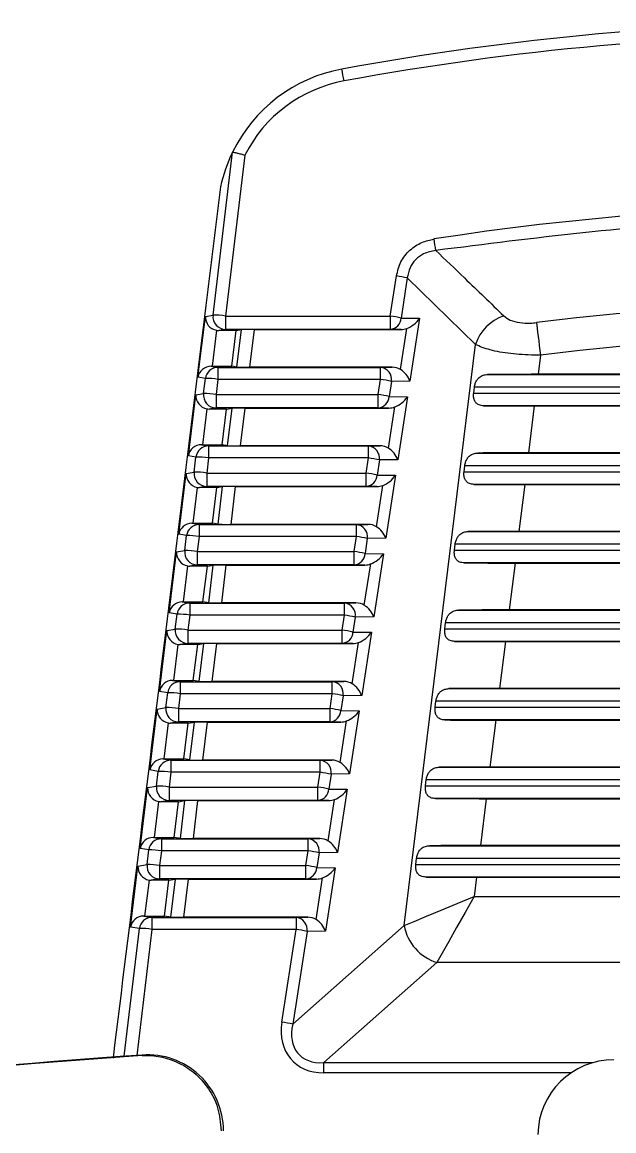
# Model space of a CAD drawing. Extents: x 7 to 135, y 1 to 99.
# Drawn here: x 56.537 to 57.004, y 49.5 to 50.375 of the extents above; entities that cross this region are included whole.
import ezdxf

# ---------------------------------------------------------------- set-up
doc = ezdxf.new("R2010")
doc.units = 0
doc.header["$MEASUREMENT"] = 0
doc.layers.add('OBJECT', color=7, linetype='CONTINUOUS')

msp = doc.modelspace()

# ---------------------------------------------------------------- linework, layer by layer
at = {"layer": 'OBJECT'}
for p, q in [((56.688, 50.14372), (56.70344, 50.2724)), ((56.71315, 50.27001), (56.69791, 50.14303)), ((56.70344, 50.2724), (56.70342, 50.27237)), ((56.82795, 50.14303), (56.83281, 50.17463)), ((56.8414, 50.17305), (56.83655, 50.14144)), ((56.89527, 50.12058), (56.8414, 50.17305)), ((56.67615, 50.09468), (56.68206, 50.14275)), ((56.68206, 50.14275), (56.688, 50.14372)), ((56.69791, 50.14303), (56.82795, 50.14303)), ((56.69791, 50.14303), (56.69791, 50.1325)), ((56.82795, 50.14303), (56.82795, 50.1325)), ((56.83655, 50.14144), (56.85108, 50.14123)), ((56.85108, 50.14123), (56.84347, 50.09164)), ((56.69791, 50.1325), (56.6925, 50.13162)), ((56.82795, 50.1325), (56.69791, 50.1325)), ((56.83642, 50.13237), (56.82795, 50.1325)), ((56.83603, 50.10076), (56.84101, 50.13319)), ((56.69077, 50.13177), (56.68728, 50.10337)), ((56.70638, 50.13162), (56.6925, 50.13162)), ((56.70291, 50.10337), (56.70638, 50.13162)), ((56.70638, 50.13162), (56.7105, 50.13229)), ((56.70694, 50.10269), (56.7105, 50.13229)), ((56.7205, 50.13237), (56.71693, 50.10261)), ((56.7205, 50.13237), (56.83642, 50.13237)), ((56.83895, 49.66183), (56.89527, 50.12058)), ((56.94658, 50.11204), (56.94473, 50.097)), ((56.68658, 50.10337), (56.69191, 50.10247)), ((56.68728, 50.10337), (56.70291, 50.10337)), ((56.69191, 50.10247), (56.69191, 50.093)), ((56.69191, 50.10247), (56.82028, 50.10247)), ((56.70694, 50.10269), (56.70291, 50.10337)), ((56.82939, 50.10261), (56.71693, 50.10261)), ((56.82028, 50.10247), (56.82939, 50.10261)), ((56.82028, 50.093), (56.82028, 50.10247)), ((56.682, 50.09369), (56.67615, 50.09468)), ((56.68056, 50.08175), (56.682, 50.09369)), ((56.69191, 50.093), (56.69048, 50.08106)), ((56.82028, 50.093), (56.69191, 50.093)), ((56.81844, 50.08106), (56.82028, 50.093)), ((56.82887, 50.09142), (56.82704, 50.07947)), ((56.84347, 50.09164), (56.82887, 50.09142)), ((56.90463, 50.09687), (57.48808, 50.09687)), ((57.44798, 50.097), (56.94473, 50.097)), ((56.66854, 50.03268), (56.67444, 50.08075)), ((56.67444, 50.08075), (56.68056, 50.08175)), ((56.69048, 50.08106), (56.69048, 50.07053)), ((56.69048, 50.08106), (56.81844, 50.08106)), ((56.81844, 50.07053), (56.81844, 50.08106)), ((56.8938, 50.08213), (56.89439, 50.08687)), ((56.8938, 50.08213), (57.49891, 50.08213)), ((57.49832, 50.08687), (56.89439, 50.08687)), ((56.82651, 50.03873), (56.83149, 50.07122)), ((56.82704, 50.07947), (56.84157, 50.07925)), ((56.84157, 50.07925), (56.83395, 50.02961)), ((57.49112, 50.07213), (56.90159, 50.07213)), ((56.94166, 50.072), (56.93712, 50.035)), ((56.94166, 50.072), (57.45105, 50.072)), ((56.68316, 50.06977), (56.67967, 50.04137)), ((56.69048, 50.07053), (56.68489, 50.06962)), ((56.69876, 50.06962), (56.68489, 50.06962)), ((56.81844, 50.07053), (56.69048, 50.07053)), ((56.6953, 50.04137), (56.69876, 50.06962)), ((56.69876, 50.06962), (56.70306, 50.07032)), ((56.6995, 50.04066), (56.70306, 50.07032)), ((56.71306, 50.0704), (56.70949, 50.04058)), ((56.71306, 50.0704), (56.8269, 50.0704)), ((56.8269, 50.0704), (56.81844, 50.07053)), ((56.67896, 50.04137), (56.68447, 50.04044)), ((56.67967, 50.04137), (56.6953, 50.04137)), ((56.68447, 50.04044), (56.68447, 50.03097)), ((56.68447, 50.04044), (56.81075, 50.04044)), ((56.6995, 50.04066), (56.6953, 50.04137)), ((56.81987, 50.04058), (56.70949, 50.04058)), ((56.81075, 50.04044), (56.81987, 50.04058)), ((56.81075, 50.03097), (56.81075, 50.04044)), ((56.67455, 50.03166), (56.66854, 50.03268)), ((56.67313, 50.01977), (56.67455, 50.03166)), ((56.68447, 50.03097), (56.68304, 50.01908)), ((56.81075, 50.03097), (56.68447, 50.03097)), ((56.80893, 50.01908), (56.81075, 50.03097)), ((56.81935, 50.02939), (56.81752, 50.0175)), ((56.83395, 50.02961), (56.81935, 50.02939)), ((56.89702, 50.03487), (57.49569, 50.03487)), ((57.45559, 50.035), (56.93712, 50.035)), ((56.66093, 49.97068), (56.66683, 50.01875)), ((56.66683, 50.01875), (56.67313, 50.01977)), ((56.68304, 50.01908), (56.68304, 50.00856)), ((56.68304, 50.01908), (56.80893, 50.01908)), ((56.80893, 50.00856), (56.80893, 50.01908)), ((56.88619, 50.02013), (56.88677, 50.02487)), ((56.88619, 50.02013), (57.50652, 50.02013)), ((57.50594, 50.02487), (56.88677, 50.02487)), ((56.81752, 50.0175), (56.83205, 50.01728)), ((56.83205, 50.01728), (56.82442, 49.96758)), ((57.49873, 50.01013), (56.89398, 50.01013)), ((56.93405, 50.01), (56.92951, 49.973)), ((56.93405, 50.01), (57.45866, 50.01)), ((56.67554, 50.00777), (56.67206, 49.97937)), ((56.68304, 50.00856), (56.67728, 50.00762)), ((56.69115, 50.00762), (56.67728, 50.00762)), ((56.80893, 50.00856), (56.68304, 50.00856)), ((56.68768, 49.97937), (56.69115, 50.00762)), ((56.69115, 50.00762), (56.69562, 50.00835)), ((56.69206, 49.97863), (56.69562, 50.00835)), ((56.70563, 50.00843), (56.70204, 49.97855)), ((56.70563, 50.00843), (56.81739, 50.00843)), ((56.81739, 50.00843), (56.80893, 50.00856)), ((56.81699, 49.9767), (56.82198, 50.00924)), ((56.67135, 49.97937), (56.67702, 49.97842)), ((56.67206, 49.97937), (56.68768, 49.97937)), ((56.67702, 49.97842), (56.67702, 49.96894)), ((56.67702, 49.97842), (56.80123, 49.97842)), ((56.69206, 49.97863), (56.68768, 49.97937)), ((56.81035, 49.97855), (56.70204, 49.97855)), ((56.80123, 49.97842), (56.81035, 49.97855)), ((56.80123, 49.96894), (56.80123, 49.97842)), ((56.66711, 49.96963), (56.66093, 49.97068)), ((56.66569, 49.9578), (56.66711, 49.96963)), ((56.67702, 49.96894), (56.6756, 49.95711)), ((56.80123, 49.96894), (56.67702, 49.96894)), ((56.79942, 49.95711), (56.80123, 49.96894)), ((56.80983, 49.96736), (56.80801, 49.95553)), ((56.82442, 49.96758), (56.80983, 49.96736)), ((56.88941, 49.97287), (57.50331, 49.97287)), ((57.46321, 49.973), (56.92951, 49.973)), ((56.65922, 49.95675), (56.66569, 49.9578)), ((56.87858, 49.95813), (56.87916, 49.96287)), ((56.87858, 49.95813), (57.51413, 49.95813)), ((57.51355, 49.96287), (56.87916, 49.96287)), ((56.65331, 49.90868), (56.65922, 49.95675)), ((56.6756, 49.95711), (56.6756, 49.94659)), ((56.6756, 49.95711), (56.79942, 49.95711)), ((56.79942, 49.94659), (56.79942, 49.95711)), ((56.80801, 49.95553), (56.82254, 49.95531)), ((56.82254, 49.95531), (56.8149, 49.90555)), ((56.66793, 49.94578), (56.66444, 49.91737)), ((56.6756, 49.94659), (56.66966, 49.94562)), ((56.68354, 49.94562), (56.66966, 49.94562)), ((56.79942, 49.94659), (56.6756, 49.94659)), ((56.68007, 49.91737), (56.68354, 49.94562)), ((56.68354, 49.94562), (56.68819, 49.94638)), ((56.68461, 49.91661), (56.68819, 49.94638)), ((56.69819, 49.94646), (56.6946, 49.91652)), ((56.69819, 49.94646), (56.80788, 49.94646)), ((56.80788, 49.94646), (56.79942, 49.94659)), ((56.80746, 49.91467), (56.81247, 49.94727)), ((57.50634, 49.94813), (56.88637, 49.94813)), ((56.92644, 49.948), (56.92189, 49.911)), ((56.92644, 49.948), (57.46628, 49.948)), ((56.66374, 49.91737), (56.66958, 49.91639)), ((56.66444, 49.91737), (56.68007, 49.91737)), ((56.66958, 49.91639), (56.66958, 49.90692)), ((56.66958, 49.91639), (56.79171, 49.91639)), ((56.68461, 49.91661), (56.68007, 49.91737)), ((56.80083, 49.91652), (56.6946, 49.91652)), ((56.79171, 49.91639), (56.80083, 49.91652)), ((56.79171, 49.90692), (56.79171, 49.91639)), ((56.65967, 49.90761), (56.65331, 49.90868)), ((56.65826, 49.89583), (56.65967, 49.90761)), ((56.66958, 49.90692), (56.66817, 49.89514)), ((56.79171, 49.90692), (56.66958, 49.90692)), ((56.7899, 49.89514), (56.79171, 49.90692)), ((56.80031, 49.90533), (56.7985, 49.89356)), ((56.8149, 49.90555), (56.80031, 49.90533)), ((56.88179, 49.91087), (57.51092, 49.91087)), ((57.47082, 49.911), (56.92189, 49.911)), ((56.87097, 49.89613), (56.87155, 49.90087)), ((56.87097, 49.89613), (57.52174, 49.89613)), ((57.52116, 49.90087), (56.87155, 49.90087)), ((56.6457, 49.84668), (56.65161, 49.89475)), ((56.65161, 49.89475), (56.65826, 49.89583)), ((56.66817, 49.89514), (56.66817, 49.88461)), ((56.66817, 49.89514), (56.7899, 49.89514)), ((56.7899, 49.88461), (56.7899, 49.89514)), ((56.7985, 49.89356), (56.81303, 49.89334)), ((56.81303, 49.89334), (56.80538, 49.84352)), ((56.66032, 49.88378), (56.65683, 49.85537)), ((56.66817, 49.88461), (56.66205, 49.88362)), ((56.67593, 49.88362), (56.66205, 49.88362)), ((56.7899, 49.88461), (56.66817, 49.88461)), ((56.67246, 49.85537), (56.67593, 49.88362)), ((56.67593, 49.88362), (56.68075, 49.88441)), ((56.67717, 49.85458), (56.68075, 49.88441)), ((56.69076, 49.88449), (56.68716, 49.8545)), ((56.69076, 49.88449), (56.79837, 49.88449)), ((56.79837, 49.88449), (56.7899, 49.88461)), ((56.79794, 49.85265), (56.80296, 49.8853)), ((57.51396, 49.88613), (56.87876, 49.88613)), ((56.91882, 49.886), (56.91428, 49.849)), ((56.91882, 49.886), (57.47389, 49.886)), ((56.65613, 49.85537), (56.66214, 49.85436)), ((56.65683, 49.85537), (56.67246, 49.85537)), ((56.66214, 49.85436), (56.66214, 49.84489)), ((56.66214, 49.85436), (56.78219, 49.85436)), ((56.67717, 49.85458), (56.67246, 49.85537)), ((56.79131, 49.8545), (56.68716, 49.8545)), ((56.78219, 49.85436), (56.79131, 49.8545)), ((56.78219, 49.84489), (56.78219, 49.85436)), ((56.65223, 49.84558), (56.6457, 49.84668)), ((56.65082, 49.83386), (56.65223, 49.84558)), ((56.66214, 49.84489), (56.66073, 49.83317)), ((56.78219, 49.84489), (56.66214, 49.84489)), ((56.78039, 49.83317), (56.78219, 49.84489)), ((56.87418, 49.84887), (57.51853, 49.84887)), ((57.47843, 49.849), (56.91428, 49.849)), ((56.79079, 49.8433), (56.78899, 49.83159)), ((56.80538, 49.84352), (56.79079, 49.8433)), ((56.86335, 49.83413), (56.86394, 49.83887)), ((57.52877, 49.83887), (56.86394, 49.83887)), ((56.63809, 49.78468), (56.64399, 49.83275)), ((56.64399, 49.83275), (56.65082, 49.83386)), ((56.66073, 49.83317), (56.66073, 49.82264)), ((56.66073, 49.83317), (56.78039, 49.83317)), ((56.78039, 49.82264), (56.78039, 49.83317)), ((56.78899, 49.83159), (56.80352, 49.83137)), ((56.80352, 49.83137), (56.79586, 49.78149)), ((56.86335, 49.83413), (57.52936, 49.83413)), ((56.65271, 49.82178), (56.64922, 49.79337)), ((56.66073, 49.82264), (56.65444, 49.82162)), ((56.66831, 49.82162), (56.65444, 49.82162)), ((56.78039, 49.82264), (56.66073, 49.82264)), ((56.66485, 49.79337), (56.66831, 49.82162)), ((56.66831, 49.82162), (56.67331, 49.82243)), ((56.66973, 49.79255), (56.67331, 49.82243)), ((56.68332, 49.82252), (56.67971, 49.79247)), ((56.68332, 49.82252), (56.78885, 49.82252)), ((56.78885, 49.82252), (56.78039, 49.82264)), ((56.78842, 49.79062), (56.79344, 49.82333)), ((57.52157, 49.82413), (56.87114, 49.82413)), ((56.91121, 49.824), (56.90667, 49.787)), ((56.91121, 49.824), (57.4815, 49.824)), ((56.64851, 49.79337), (56.65469, 49.79233)), ((56.64922, 49.79337), (56.66485, 49.79337)), ((56.65469, 49.79233), (56.65469, 49.78286)), ((56.65469, 49.79233), (56.77267, 49.79233)), ((56.66973, 49.79255), (56.66485, 49.79337)), ((56.78178, 49.79247), (56.67971, 49.79247)), ((56.77267, 49.79233), (56.78178, 49.79247)), ((56.77267, 49.78286), (56.77267, 49.79233)), ((56.64478, 49.78355), (56.63809, 49.78468)), ((56.64338, 49.77189), (56.64478, 49.78355)), ((56.65469, 49.78286), (56.65329, 49.7712)), ((56.77267, 49.78286), (56.65469, 49.78286)), ((56.77088, 49.7712), (56.77267, 49.78286)), ((56.86657, 49.78687), (57.52614, 49.78687)), ((57.48604, 49.787), (56.90667, 49.787)), ((56.78126, 49.78128), (56.77947, 49.76962)), ((56.79586, 49.78149), (56.78126, 49.78128)), ((56.85574, 49.77213), (56.85632, 49.77687)), ((57.53639, 49.77687), (56.85632, 49.77687)), ((56.63048, 49.72268), (56.63638, 49.77075)), ((56.63638, 49.77075), (56.64338, 49.77189)), ((56.65329, 49.7712), (56.65329, 49.76067)), ((56.65329, 49.7712), (56.77088, 49.7712)), ((56.77088, 49.76067), (56.77088, 49.7712)), ((56.77947, 49.76962), (56.794, 49.7694)), ((56.794, 49.7694), (56.78634, 49.71947)), ((56.85574, 49.77213), (57.53697, 49.77213)), ((56.64509, 49.75978), (56.64161, 49.73137)), ((56.65329, 49.76067), (56.64683, 49.75962)), ((56.6607, 49.75962), (56.64683, 49.75962)), ((56.77088, 49.76067), (56.65329, 49.76067)), ((56.65723, 49.73137), (56.6607, 49.75962)), ((56.6607, 49.75962), (56.66588, 49.76046)), ((56.66228, 49.73052), (56.66588, 49.76046)), ((56.67588, 49.76054), (56.67227, 49.73044)), ((56.67588, 49.76054), (56.77934, 49.76054)), ((56.77934, 49.76054), (56.77088, 49.76067)), ((56.7789, 49.72859), (56.78393, 49.76136)), ((57.52918, 49.76213), (56.86353, 49.76213)), ((56.9036, 49.762), (56.89905, 49.725)), ((56.9036, 49.762), (57.48911, 49.762)), ((56.6409, 49.73137), (56.64725, 49.7303)), ((56.64161, 49.73137), (56.65723, 49.73137)), ((56.64725, 49.7303), (56.64725, 49.72083)), ((56.64725, 49.7303), (56.76315, 49.7303)), ((56.66228, 49.73052), (56.65723, 49.73137)), ((56.77226, 49.73044), (56.67227, 49.73044)), ((56.76315, 49.7303), (56.77226, 49.73044)), ((56.76315, 49.72083), (56.76315, 49.7303)), ((56.63734, 49.72152), (56.63048, 49.72268)), ((56.63595, 49.70992), (56.63734, 49.72152)), ((56.85895, 49.72487), (57.53376, 49.72487)), ((57.49366, 49.725), (56.89905, 49.725)), ((56.64725, 49.72083), (56.64586, 49.70923)), ((56.76315, 49.72083), (56.64725, 49.72083)), ((56.76137, 49.70923), (56.76315, 49.72083)), ((56.77174, 49.71925), (56.76996, 49.70764)), ((56.78634, 49.71947), (56.77174, 49.71925)), ((56.84813, 49.71013), (56.84871, 49.71487)), ((57.544, 49.71487), (56.84871, 49.71487)), ((56.62286, 49.66068), (56.62877, 49.70875)), ((56.62877, 49.70875), (56.63595, 49.70992)), ((56.64586, 49.70923), (56.64586, 49.6987)), ((56.64586, 49.70923), (56.76137, 49.70923)), ((56.76137, 49.6987), (56.76137, 49.70923)), ((56.76996, 49.70764), (56.78449, 49.70743)), ((56.78449, 49.70743), (56.77682, 49.65744)), ((56.84813, 49.71013), (57.54458, 49.71013)), ((56.63748, 49.69777), (56.63399, 49.66937)), ((56.64586, 49.6987), (56.63921, 49.69762)), ((56.65309, 49.69762), (56.63921, 49.69762)), ((56.76137, 49.6987), (56.64586, 49.6987)), ((56.64962, 49.66937), (56.65309, 49.69762)), ((56.65309, 49.69762), (56.65844, 49.69849)), ((56.65484, 49.66849), (56.65844, 49.69849)), ((56.66845, 49.69857), (56.66483, 49.66841)), ((56.66845, 49.69857), (56.76983, 49.69857)), ((56.76983, 49.69857), (56.76137, 49.6987)), ((56.76938, 49.66656), (56.77442, 49.69939)), ((57.53679, 49.70013), (56.85592, 49.70013)), ((56.89599, 49.7), (56.8941, 49.68464)), ((56.89599, 49.7), (57.49673, 49.7)), ((56.8941, 49.68464), (57.49861, 49.68464)), ((56.63329, 49.66937), (56.63981, 49.66827)), ((56.63399, 49.66937), (56.64962, 49.66937)), ((56.65484, 49.66849), (56.64962, 49.66937)), ((56.6299, 49.65949), (56.62286, 49.66068)), ((56.63981, 49.66827), (56.75363, 49.66827)), ((56.63981, 49.66827), (56.63981, 49.6588)), ((56.76274, 49.66841), (56.66483, 49.66841)), ((56.75098, 49.584), (56.83895, 49.66183)), ((56.75363, 49.66827), (56.76274, 49.66841)), ((56.75363, 49.66827), (56.75363, 49.6588)), ((56.61779, 49.55861), (56.6299, 49.65949)), ((56.63981, 49.6588), (56.62787, 49.55934)), ((56.75363, 49.6588), (56.63981, 49.6588)), ((56.74239, 49.58558), (56.75363, 49.6588)), ((56.76222, 49.65722), (56.75098, 49.584)), ((56.77682, 49.65744), (56.76222, 49.65722)), ((56.86473, 49.63268), (56.77539, 49.55363)), ((57.52798, 49.63268), (56.86473, 49.63268)), ((56.63207, 49.55926), (56.63204, 49.55963)), ((56.77539, 49.5455), (56.77539, 49.55363)), ((56.77539, 49.55363), (56.98805, 49.55363)), ((56.97065, 49.5455), (56.77539, 49.5455))]:
    msp.add_line(p, q, dxfattribs=at)
at = {"layer": 'OBJECT', "flags": 128}
for points in [[(56.94334, 50.13782), (56.94361, 50.13566), (56.94393, 50.13309), (56.9443, 50.13016), (56.94471, 50.12692), (56.94515, 50.12343), (56.94561, 50.11974), (56.94609, 50.11593), (56.94658, 50.11204)], [(56.83895, 49.66183), (56.84677, 49.66506), (56.85667, 49.66915), (56.8682, 49.67392), (56.88086, 49.67916), (56.8941, 49.68464)], [(56.8941, 49.68464), (56.88705, 49.67216), (56.88031, 49.66024), (56.87417, 49.64937), (56.8689, 49.64005), (56.86473, 49.63268)]]:
    msp.add_lwpolyline(points, dxfattribs=at)
at = {"layer": 'OBJECT'}
for centre, radius, start, end in [((57.19636, 48.125), 2.25, 79.58626, 100.41374), ((57.19636, 48.12553), 2.24, 79.58626, 100.41374), ((56.81135, 50.21991), 0.12, 100.41374, 154.07816), ((56.5514, 50.28684), 0.24368, 9.87463, 12.10422), ((56.81135, 50.22044), 0.11, 100.41374, 153.21373), ((56.81135, 50.21991), 0.12, 154.07816, 167.89295), ((56.12573, 50.08772), 0.74586, 8.25107, 8.95637), ((56.81663, 50.06265), 0.11314, 77.35268, 81.77998), ((57.19636, 48.125), 2.02866, 82.8353, 97.1647), ((56.69793, 50.1425), 0.01, 173.00956, 269.92463), ((56.68925, 50.09004), 0.05369, 80.7126, 91.33093), ((56.81167, 50.03048), 0.11372, 77.36408, 81.76894), ((56.82728, 50.14175), 0.00928, 274.18923, 358.08712), ((56.92942, 50.10918), 0.036, 109.32825, 161.53868), ((57.19636, 48.125), 2.00268, 82.8353, 97.1647), ((56.69192, 50.09248), 0.01, 90.06047, 173.02365), ((56.81939, 50.09291), 0.0096, 351.04394, 84.68824), ((56.68324, 50.04), 0.05371, 80.71111, 91.32566), ((56.8041, 49.98103), 0.11314, 77.35268, 81.77998), ((56.69049, 50.08053), 0.01, 173.01269, 269.91853), ((56.68181, 50.02805), 0.05371, 80.71111, 91.32566), ((56.80226, 49.96907), 0.11315, 77.35304, 81.77997), ((56.81776, 50.07978), 0.00928, 274.19718, 358.07918), ((56.68448, 50.03045), 0.01, 90.06548, 173.02243), ((56.80986, 50.03088), 0.0096, 351.04888, 84.6833), ((56.6758, 49.97797), 0.05371, 80.71111, 91.32566), ((56.79449, 49.91848), 0.11366, 77.3666, 81.77363), ((56.68305, 50.01856), 0.01, 173.00862, 269.9226), ((56.67436, 49.96599), 0.0538, 80.72013, 91.31664), ((56.7927, 49.90683), 0.11342, 77.35829, 81.77472), ((56.80825, 50.01781), 0.00928, 274.19491, 358.08145), ((56.67703, 49.96842), 0.01, 90.06309, 173.02567), ((56.80034, 49.96886), 0.0096, 351.04744, 84.68569), ((56.66836, 49.91596), 0.05369, 80.71251, 91.33089), ((56.78495, 49.85638), 0.11373, 77.36442, 81.76859), ((56.67562, 49.95659), 0.01, 173.00956, 269.92463), ((56.66694, 49.90413), 0.05369, 80.7126, 91.33093), ((56.78306, 49.84415), 0.11414, 77.37219, 81.76082), ((56.79874, 49.95584), 0.00928, 274.18923, 358.08712), ((56.66959, 49.90639), 0.01, 90.06047, 173.02365), ((56.79082, 49.90683), 0.0096, 351.04653, 84.6866), ((56.6609, 49.85382), 0.0538, 80.7204, 91.31637), ((56.77548, 49.79466), 0.11342, 77.35829, 81.77472), ((56.66818, 49.89461), 0.01, 173.01269, 269.91853), ((56.6595, 49.84214), 0.05371, 80.71111, 91.32566), ((56.77372, 49.78314), 0.11317, 77.35339, 81.77962), ((56.78922, 49.89387), 0.00928, 274.19718, 358.07918), ((56.66215, 49.84436), 0.01, 90.06047, 173.02365), ((56.7813, 49.8448), 0.0096, 351.04615, 84.68697), ((56.65347, 49.79188), 0.05371, 80.71111, 91.32566), ((56.76601, 49.7329), 0.11315, 77.35304, 81.77997), ((56.66074, 49.83264), 0.01, 173.00862, 269.9226), ((56.65206, 49.78007), 0.0538, 80.72013, 91.31664), ((56.76416, 49.7209), 0.11344, 77.35864, 81.77437), ((56.77971, 49.8319), 0.00928, 274.19546, 358.0809), ((56.65471, 49.78233), 0.01, 90.06499, 173.02293), ((56.77178, 49.78277), 0.0096, 351.04933, 84.68379), ((56.64602, 49.72985), 0.05371, 80.71111, 91.32566), ((56.7564, 49.67036), 0.11367, 77.36696, 81.77361), ((56.65331, 49.77067), 0.01, 173.00956, 269.92463), ((56.64463, 49.71819), 0.05371, 80.71111, 91.32566), ((56.75462, 49.65871), 0.11366, 77.3666, 81.77363), ((56.7702, 49.76993), 0.00928, 274.18926, 358.08807), ((56.64726, 49.72031), 0.01, 90.06309, 173.02567), ((56.76226, 49.72074), 0.0096, 351.04615, 84.68697), ((56.63859, 49.66784), 0.05369, 80.71251, 91.33089), ((56.74687, 49.60829), 0.11372, 77.36408, 81.76894), ((56.64587, 49.7087), 0.01, 173.00962, 269.9216), ((56.63719, 49.65622), 0.05371, 80.71111, 91.32566), ((56.74514, 49.59699), 0.11341, 77.35793, 81.77473), ((56.76069, 49.70795), 0.00928, 274.19494, 358.08239), ((56.63982, 49.65828), 0.01, 90.06131, 173.02365), ((56.75274, 49.65871), 0.0096, 351.04564, 84.68749), ((56.87579, 49.66844), 0.03744, 190.18285, 252.81741), ((56.63113, 49.60571), 0.0538, 80.72005, 91.31661), ((56.7374, 49.54655), 0.11342, 77.35829, 81.77472), ((56.72621, 49.4736), 0.11315, 77.35304, 81.77997), ((57.19604, 41.57954), 7.99962, 94.042726, 102.105077), ((57.19604, 41.57954), 8, 94.042726, 102.020222), ((56.63627, 49.49978), 0.06, 0, 94.04273), ((57.00443, 49.49591), 0.06, 90, 179)]:
    msp.add_arc(centre, radius, start, end, dxfattribs=at)
for centre, major_axis, ratio, start_param, end_param in [((57.19636, 48.05936), (0, 2.17033), 0.999535, 6.128671, 6.4377), ((56.69197, 50.14154), (0.00734, -0.00707), 0.946913, 3.811986, 5.330422), ((56.84248, 50.14228), (0.00979, 0.00828), 0.557988, 4.134811, 5.189222), ((56.83667, 50.14237), (0.01154, 0.00087), 0.862782, 4.62558, 5.031841), ((56.69251, 50.14162), (-0.00989, -0.0016), 0.998514, 1.236067, 1.409966), ((56.72055, 50.13229), (0.01007, 0), 0.008673, 1.576038, 3.088121), ((56.68606, 50.09346), (0.00821, 0.00613), 0.948914, 0.904125, 2.352461), ((56.68729, 50.10346), (0.01008, 0), 0.008662, 4.641225, 4.711325), ((56.717, 50.1027), (0.01007, 0), 0.00868, 3.192982, 4.705065), ((56.82903, 50.0926), (0.01153, 0.0012), 0.861198, 0.832372, 1.450105), ((56.83487, 50.09269), (-0.00769, 0.00883), 0.591833, 4.129844, 5.184255), ((56.94467, 50.09647), (0.06045, 0), 0.008662, 1.569733, 2.294663), ((56.68436, 50.07954), (0.00734, -0.00707), 0.946913, 3.811986, 5.330422), ((56.82716, 50.0804), (0.01154, 0.00087), 0.862782, 4.62558, 5.031841), ((56.83297, 50.08031), (0.00979, 0.00828), 0.557988, 4.134811, 5.189222), ((56.94173, 50.07252), (0.06045, 0), 0.008662, 3.986395, 4.711325), ((56.68489, 50.07962), (-0.00989, -0.0016), 0.998514, 1.236067, 1.409966), ((56.71312, 50.07031), (0.01007, 0), 0.008673, 1.576038, 3.088121), ((56.67845, 50.03146), (0.00821, 0.00613), 0.948914, 0.904125, 2.352461), ((56.67968, 50.04146), (0.01008, 0), 0.008662, 4.641225, 4.711325), ((56.70956, 50.04067), (0.01007, 0), 0.00868, 3.192982, 4.705065), ((56.81951, 50.03058), (0.01153, 0.0012), 0.861198, 0.832372, 1.450105), ((56.82535, 50.03066), (-0.00769, 0.00883), 0.591833, 4.129844, 5.184255), ((56.93705, 50.03447), (0.06045, 0), 0.008662, 1.569733, 2.294663), ((56.67674, 50.01754), (0.00734, -0.00707), 0.946913, 3.811986, 5.330422), ((56.82346, 50.01834), (0.00979, 0.00828), 0.557988, 4.134811, 5.189222), ((56.93411, 50.01052), (0.06045, 0), 0.008662, 3.986395, 4.711325), ((56.67728, 50.01762), (-0.00989, -0.0016), 0.998514, 1.236067, 1.409966), ((56.70568, 50.00834), (0.01007, 0), 0.008673, 1.576038, 3.088121), ((56.81765, 50.01843), (0.01154, 0.00087), 0.862782, 4.62558, 5.031841), ((56.67084, 49.96946), (0.00821, 0.00613), 0.948914, 0.904125, 2.352461), ((56.67207, 49.97946), (0.01008, 0), 0.008662, 4.641225, 4.711325), ((56.70212, 49.97864), (0.01007, 0), 0.00868, 3.192982, 4.705065), ((56.80999, 49.96855), (0.01153, 0.0012), 0.861198, 0.832372, 1.450105), ((56.81583, 49.96864), (-0.00769, 0.00883), 0.591833, 4.129844, 5.184255), ((56.92944, 49.97247), (0.06045, 0), 0.008662, 1.569733, 2.294663), ((56.66913, 49.95554), (0.00734, -0.00707), 0.946913, 3.811986, 5.330422), ((56.81395, 49.95637), (0.00979, 0.00828), 0.557988, 4.134811, 5.189222), ((56.66967, 49.95562), (-0.00989, -0.0016), 0.998514, 1.236067, 1.409966), ((56.69824, 49.94637), (0.01007, 0), 0.008673, 1.576038, 3.088121), ((56.80813, 49.95645), (0.01154, 0.00087), 0.862782, 4.62558, 5.031841), ((56.9265, 49.94852), (0.06045, 0), 0.008662, 3.986395, 4.711325), ((56.66323, 49.90746), (0.00821, 0.00613), 0.948914, 0.904125, 2.352461), ((56.66445, 49.91746), (0.01008, 0), 0.008662, 4.641225, 4.711325), ((56.69467, 49.91661), (0.01007, 0), 0.00868, 3.192982, 4.705065), ((56.80047, 49.90652), (0.01153, 0.0012), 0.861198, 0.832372, 1.450105), ((56.80631, 49.90661), (-0.00769, 0.00883), 0.591833, 4.129844, 5.184255), ((56.92183, 49.91047), (0.06045, 0), 0.008662, 1.569733, 2.294663), ((56.66152, 49.89354), (0.00734, -0.00707), 0.946913, 3.811986, 5.330422), ((56.80443, 49.8944), (0.00979, 0.00828), 0.557988, 4.134811, 5.189222), ((56.66206, 49.89362), (-0.00989, -0.0016), 0.998514, 1.236067, 1.409966), ((56.69081, 49.8844), (0.01007, 0), 0.008673, 1.576038, 3.088121), ((56.79862, 49.89448), (0.01154, 0.00087), 0.862782, 4.62558, 5.031841), ((56.91889, 49.88652), (0.06045, 0), 0.008662, 3.986395, 4.711325), ((56.65561, 49.84546), (0.00821, 0.00613), 0.948914, 0.904125, 2.352461), ((56.65684, 49.85546), (0.01008, 0), 0.008662, 4.641225, 4.711325), ((56.68723, 49.85458), (0.01007, 0), 0.00868, 3.192982, 4.705065), ((56.79095, 49.84449), (0.01153, 0.0012), 0.861198, 0.832372, 1.450105), ((56.79679, 49.84458), (-0.00769, 0.00883), 0.591833, 4.129844, 5.184255), ((56.91422, 49.84847), (0.06045, 0), 0.008662, 1.569733, 2.294663), ((56.6539, 49.83154), (0.00734, -0.00707), 0.946913, 3.811986, 5.330422), ((56.79492, 49.83242), (0.00979, 0.00828), 0.557988, 4.134811, 5.189222), ((56.65444, 49.83162), (-0.00989, -0.0016), 0.998514, 1.236067, 1.409966), ((56.68337, 49.82243), (0.01007, 0), 0.008673, 1.576038, 3.088121), ((56.78911, 49.83251), (0.01154, 0.00087), 0.862782, 4.62558, 5.031841), ((56.91127, 49.82452), (0.06045, 0), 0.008662, 3.986395, 4.711325), ((56.648, 49.78346), (0.00821, 0.00613), 0.948914, 0.904125, 2.352461), ((56.64923, 49.79346), (0.01008, 0), 0.008662, 4.641225, 4.711325), ((56.67979, 49.79255), (0.01007, 0), 0.00868, 3.192982, 4.705065), ((56.78143, 49.78246), (0.01153, 0.0012), 0.861198, 0.832372, 1.450105), ((56.78726, 49.78255), (-0.00769, 0.00883), 0.591833, 4.129844, 5.184255), ((56.9066, 49.78647), (0.06045, 0), 0.008662, 1.569733, 2.294663), ((56.64629, 49.76954), (0.00734, -0.00707), 0.946913, 3.811986, 5.330422), ((56.78541, 49.77045), (0.00979, 0.00828), 0.557988, 4.134811, 5.189222), ((56.64683, 49.76962), (-0.00989, -0.0016), 0.998514, 1.236067, 1.409966), ((56.67594, 49.76046), (0.01007, 0), 0.008673, 1.576038, 3.088121), ((56.7796, 49.77054), (0.01154, 0.00087), 0.862782, 4.62558, 5.031841), ((56.90366, 49.76252), (0.06045, 0), 0.008662, 3.986395, 4.711325), ((56.64039, 49.72146), (0.00821, 0.00613), 0.948914, 0.904125, 2.352461), ((56.64162, 49.73146), (0.01008, 0), 0.008662, 4.641225, 4.711325), ((56.67234, 49.73053), (0.01007, 0), 0.00868, 3.192982, 4.705065), ((56.7719, 49.72043), (0.01153, 0.0012), 0.861198, 0.832372, 1.450105), ((56.77774, 49.72052), (-0.00769, 0.00883), 0.591833, 4.129844, 5.184255), ((56.89899, 49.72447), (0.06045, 0), 0.008662, 1.569733, 2.294663), ((56.63868, 49.70754), (0.00734, -0.00707), 0.946913, 3.811986, 5.330422), ((56.7759, 49.70848), (0.00979, 0.00828), 0.557988, 4.134811, 5.189222), ((56.63922, 49.70762), (-0.00989, -0.0016), 0.998514, 1.236067, 1.409966), ((56.6685, 49.69849), (0.01007, 0), 0.008673, 1.576038, 3.088121), ((56.77008, 49.70857), (0.01154, 0.00087), 0.862782, 4.62558, 5.031841), ((56.89605, 49.70052), (0.06045, 0), 0.008662, 3.986395, 4.711325), ((56.63278, 49.65946), (0.00821, 0.00613), 0.948914, 0.904125, 2.352461), ((56.634, 49.66946), (0.01008, 0), 0.008662, 4.641225, 4.711325), ((56.6649, 49.6685), (0.01007, 0), 0.00868, 3.192982, 4.705065), ((56.76238, 49.6584), (0.01153, 0.0012), 0.861198, 0.832372, 1.450105), ((56.76822, 49.65849), (-0.00769, 0.00883), 0.591833, 4.129844, 5.184255), ((56.79008, 49.59314), (0.03951, 0.03792), 0.729911, 2.380192, 3.791718), ((56.79008, 49.59261), (0.03434, 0.03241), 0.634863, 2.385346, 3.796872)]:
    msp.add_ellipse(centre, major_axis=major_axis, ratio=ratio, start_param=start_param, end_param=end_param, dxfattribs=at)
for points, knots in [([(56.70344, 50.2724), (56.70361, 50.27241), (56.70395, 50.27243), (56.70576, 50.27205), (56.70831, 50.2714), (56.71087, 50.27069), (56.71252, 50.2702), (56.71308, 50.27003), (56.71315, 50.27001)], [0, 0, 0, 0, 0.21929, 0.438491, 0.659231, 0.882982, 0.985838, 1, 1, 1, 1]), ([(56.69402, 50.24508), (56.69331, 50.2394), (56.68979, 50.21097), (56.67502, 50.09157), (56.64735, 49.86793), (56.62261, 49.66699), (56.60907, 49.55705)], [0, 0, 0, 0, 0.024793, 0.123968, 0.520667, 1, 1, 1, 1]), ([(57.52884, 50.19476), (57.52225, 50.19577), (57.4893, 50.2008), (57.37894, 50.21478), (57.26758, 50.22089), (57.15635, 50.22034), (57.04508, 50.21763), (56.94123, 50.20452), (56.86387, 50.19476)], [0, 0, 0, 0, 0.029967, 0.149857, 0.5, 0.529967, 0.649857, 1, 1, 1, 1]), ([(56.83281, 50.17463), (56.83374, 50.17844), (56.83562, 50.18606), (56.84299, 50.19533), (56.85231, 50.2015), (56.85924, 50.20309), (56.8625, 50.20384)], [0, 0, 0, 0, 0.2618846, 0.5244046, 0.7764218, 1, 1, 1, 1]), ([(56.86387, 50.19476), (56.86056, 50.19412), (56.85469, 50.19298), (56.84768, 50.1878), (56.84297, 50.18113), (56.84193, 50.1758), (56.8414, 50.17305)], [0, 0, 0, 0, 0.295333, 0.524714, 0.754462, 1, 1, 1, 1]), ([(56.86387, 50.19476), (56.87144, 50.18754), (56.88935, 50.17045), (56.9072, 50.15314), (56.9175, 50.14315)], [0, 0, 0, 0, 0.422661, 1, 1, 1, 1]), ([(56.9175, 50.14315), (56.91907, 50.14195), (56.92221, 50.13955), (56.92984, 50.13759), (56.93726, 50.1372), (56.94176, 50.13766), (56.94334, 50.13782)], [0, 0, 0, 0, 0.288923, 0.578762, 0.851942, 1, 1, 1, 1]), ([(56.94658, 50.11204), (56.9401, 50.11219), (56.92714, 50.11249), (56.90997, 50.11518), (56.90001, 50.1182), (56.89608, 50.12017), (56.89527, 50.12058)], [0, 0, 0, 0, 0.307399, 0.614922, 0.92065, 1, 1, 1, 1]), ([(56.89439, 50.08687), (56.89458, 50.08788), (56.89496, 50.08989), (56.89627, 50.09254), (56.89832, 50.09495), (56.90116, 50.09657), (56.90352, 50.09677), (56.90463, 50.09687)], [0, 0, 0, 0, 0.161023, 0.321398, 0.497911, 0.763003, 1, 1, 1, 1]), ([(56.90159, 50.07213), (56.90036, 50.07224), (56.89818, 50.07244), (56.89578, 50.07408), (56.89432, 50.07635), (56.89362, 50.07914), (56.89375, 50.08117), (56.8938, 50.08213)], [0, 0, 0, 0, 0.278302, 0.490794, 0.665975, 0.842139, 1, 1, 1, 1]), ([(56.88677, 50.02487), (56.88696, 50.02588), (56.88734, 50.02789), (56.88866, 50.03054), (56.89071, 50.03295), (56.89355, 50.03457), (56.8959, 50.03477), (56.89702, 50.03487)], [0, 0, 0, 0, 0.161023, 0.321398, 0.497911, 0.763003, 1, 1, 1, 1]), ([(56.89398, 50.01013), (56.89274, 50.01024), (56.89056, 50.01044), (56.88817, 50.01208), (56.88671, 50.01435), (56.88601, 50.01714), (56.88613, 50.01917), (56.88619, 50.02013)], [0, 0, 0, 0, 0.278302, 0.490794, 0.665975, 0.842139, 1, 1, 1, 1]), ([(56.87916, 49.96287), (56.87935, 49.96388), (56.87973, 49.96589), (56.88105, 49.96854), (56.88309, 49.97095), (56.88593, 49.97257), (56.88829, 49.97277), (56.88941, 49.97287)], [0, 0, 0, 0, 0.161022, 0.321373, 0.497907, 0.763001, 1, 1, 1, 1]), ([(56.88637, 49.94813), (56.88513, 49.94824), (56.88295, 49.94844), (56.88055, 49.95008), (56.87909, 49.95235), (56.87839, 49.95514), (56.87852, 49.95717), (56.87858, 49.95813)], [0, 0, 0, 0, 0.278302, 0.490794, 0.665975, 0.842139, 1, 1, 1, 1]), ([(56.87155, 49.90087), (56.87174, 49.90188), (56.87212, 49.90389), (56.87344, 49.90654), (56.87548, 49.90895), (56.87832, 49.91057), (56.88068, 49.91077), (56.88179, 49.91087)], [0, 0, 0, 0, 0.161022, 0.321373, 0.497907, 0.763001, 1, 1, 1, 1]), ([(56.87876, 49.88613), (56.87752, 49.88624), (56.87534, 49.88644), (56.87294, 49.88808), (56.87148, 49.89035), (56.87078, 49.89314), (56.87091, 49.89517), (56.87097, 49.89613)], [0, 0, 0, 0, 0.278296, 0.490791, 0.665972, 0.842107, 1, 1, 1, 1]), ([(56.86394, 49.83887), (56.86413, 49.83988), (56.8645, 49.84189), (56.86582, 49.84454), (56.86787, 49.84695), (56.87071, 49.84857), (56.87307, 49.84877), (56.87418, 49.84887)], [0, 0, 0, 0, 0.161022, 0.321373, 0.497907, 0.763001, 1, 1, 1, 1]), ([(56.87114, 49.82413), (56.86991, 49.82424), (56.86773, 49.82444), (56.86533, 49.82608), (56.86387, 49.82835), (56.86317, 49.83114), (56.86329, 49.83317), (56.86335, 49.83413)], [0, 0, 0, 0, 0.278296, 0.490791, 0.665972, 0.842107, 1, 1, 1, 1]), ([(56.85632, 49.77687), (56.85651, 49.77788), (56.85689, 49.77989), (56.85821, 49.78254), (56.86026, 49.78495), (56.8631, 49.78657), (56.86545, 49.78677), (56.86657, 49.78687)], [0, 0, 0, 0, 0.161022, 0.321373, 0.497907, 0.763001, 1, 1, 1, 1]), ([(56.86353, 49.76213), (56.86229, 49.76224), (56.86011, 49.76244), (56.85771, 49.76408), (56.85626, 49.76635), (56.85555, 49.76914), (56.85568, 49.77117), (56.85574, 49.77213)], [0, 0, 0, 0, 0.278296, 0.490791, 0.665972, 0.842107, 1, 1, 1, 1]), ([(56.84871, 49.71487), (56.8489, 49.71588), (56.84928, 49.71789), (56.8506, 49.72054), (56.85264, 49.72295), (56.85548, 49.72457), (56.85784, 49.72477), (56.85895, 49.72487)], [0, 0, 0, 0, 0.161022, 0.321373, 0.497907, 0.763001, 1, 1, 1, 1]), ([(56.85592, 49.70013), (56.85468, 49.70024), (56.8525, 49.70044), (56.8501, 49.70208), (56.84864, 49.70435), (56.84794, 49.70714), (56.84807, 49.70917), (56.84813, 49.71013)], [0, 0, 0, 0, 0.278289, 0.490796, 0.665975, 0.842108, 1, 1, 1, 1]), ([(56.63207, 49.55926), (56.63215, 49.55926), (56.63523, 49.55941), (56.64748, 49.55903), (56.66643, 49.55267), (56.68334, 49.53636), (56.69267, 49.51857), (56.69384, 49.50606), (56.69442, 49.49978)], [0, 0, 0, 0, 0.0029045, 0.1128616, 0.4477496, 0.6914681, 0.8452415, 1, 1, 1, 1])]:
    msp.add_open_spline(points, degree=3, knots=knots, dxfattribs=at)

doc.saveas('drawing.dxf')
